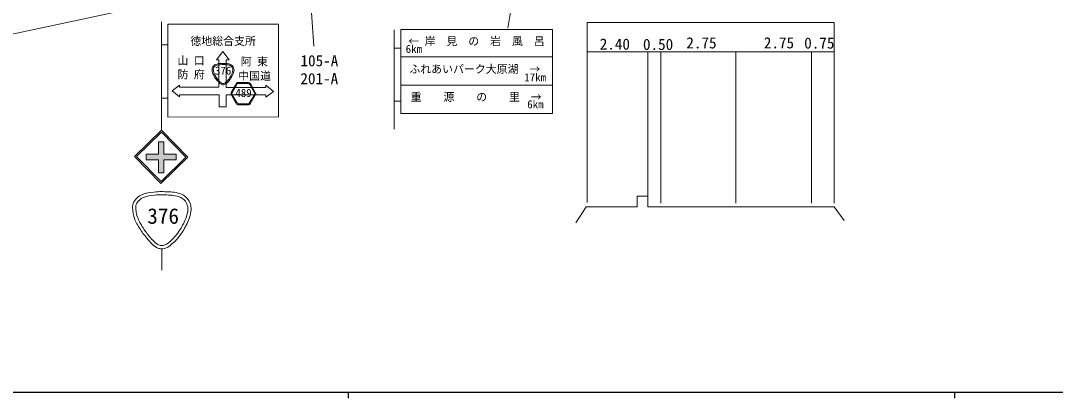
# Model space of a CAD drawing. Units: millimetres, scale not verified, with parts at other scales. Extents: x 40000 to 680000, y 20000 to 380000.
# Drawn here: x 213966 to 384625, y 204000 to 266202 of the extents above; entities that cross this region are included whole.
import ezdxf
from ezdxf.enums import TextEntityAlignment as Align

# ---------------------------------------------------------------- set-up
doc = ezdxf.new("R2010")
doc.units = ezdxf.units.MM
doc.header["$LTSCALE"] = 1000
for name, color, linetype, lineweight in [('M-BGD', 7, 'Continuous', 13), ('M-STR-HTXT', 7, 'Continuous', 13), ('M-STR-STRC', 7, 'Continuous', 13), ('M-TTL-BAND', 7, 'Continuous', 25)]:
    doc.layers.add(name, color=color, linetype=linetype, lineweight=lineweight)
doc.styles.add('ＭＳ ゴシック', font='')
doc.styles.get('ＭＳ ゴシック').set_extended_font_data('MS Gothic')

msp = doc.modelspace()

# ---------------------------------------------------------------- hatches: boundary and pattern name
at = {"layer": 'M-STR-STRC'}
msp.add_hatch(color=256, dxfattribs=at).paths.add_polyline_path([(236685, 246242), (237592, 246242), (237592, 244213), (239636, 244213), (239636, 243298), (237598, 243298), (237598, 241169), (236692, 241169), (236692, 243306), (234658, 243306), (234658, 244215), (236684, 244215)])

# ---------------------------------------------------------------- linework, layer by layer
at = {"layer": 'M-BGD'}
for p, q in [((307406, 236228), (307406, 265890)), ((307406, 265890), (348136, 265890)), ((348136, 265890), (348136, 236165)), ((307406, 261091), (348135, 261091)), ((317414, 261091), (317414, 236228)), ((319556, 261091), (319556, 236165)), ((331924, 261061), (331924, 236165)), ((344384, 261061), (344384, 236165)), ((307237, 235551), (305531, 232883)), ((349814, 233283), (348140, 235545))]:
    msp.add_line(p, q, dxfattribs=at)
msp.add_lwpolyline([(307237, 235551), (315639, 235551), (315639, 237282), (317415, 237282), (317415, 235551), (348140, 235551)], dxfattribs=at)
at = {"layer": 'M-STR-HTXT'}
msp.add_line((244219, 270761), (164449, 253718), dxfattribs=at)
at = {"layer": 'M-STR-STRC'}
for p, q in [((298984, 294189), (294328, 264979)), ((260420, 288496), (262324, 262015)), ((237178, 265995), (237166, 248232)), ((275564, 264698), (275566, 248315)), ((237224, 262240), (238240, 262240)), ((247284, 261155), (246257, 259753)), ((248326, 259766), (247284, 261155)), ((276696, 261689), (275569, 261689)), ((246257, 259753), (246671, 259753)), ((246671, 259753), (246672, 255236)), ((247873, 259765), (248326, 259766)), ((247873, 255223), (247873, 259753)), ((276696, 260264), (301662, 260264)), ((240158, 255560), (238935, 254659)), ((238935, 254659), (240176, 253675)), ((240158, 255236), (240158, 255560)), ((246672, 255236), (240158, 255236)), ((254392, 255213), (247873, 255223)), ((255661, 254558), (254391, 255566)), ((254391, 255566), (254392, 255213)), ((254391, 253627), (255661, 254558)), ((276696, 255597), (301662, 255597)), ((237224, 253434), (238247, 253434)), ((240176, 253675), (240177, 253986)), ((240177, 253986), (246680, 253986)), ((246680, 253986), (246678, 252018)), ((247871, 252018), (247874, 253987)), ((247874, 253987), (254391, 253986)), ((254391, 253986), (254391, 253627)), ((276696, 252971), (275567, 252971)), ((246678, 252018), (247871, 252018)), ((237180, 248188), (232732, 243811)), ((237177, 247849), (233072, 243808)), ((241217, 243743), (237177, 247849)), ((241557, 243741), (237180, 248188)), ((232732, 243811), (237109, 239364)), ((233072, 243808), (237112, 239703)), ((237109, 239364), (241557, 243741)), ((237112, 239703), (241217, 243743)), ((237237, 225100), (237237, 228638))]:
    msp.add_line(p, q, dxfattribs=at)
for points in [[(238240, 265626), (256476, 265648), (256481, 250374), (238248, 250302)], [(276696, 264740), (301664, 264740), (301664, 250939), (276696, 250939)], [(249767, 256013), (251507, 256018), (251688, 255980), (251783, 255894), (251911, 255728), (252720, 254273), (252739, 254192), (252720, 254063), (252668, 253954), (251804, 252489), (251726, 252397), (251590, 252354), (249779, 252340), (249664, 252375), (249579, 252468), (248659, 254058), (248660, 254354), (249548, 255880), (249629, 255951), (249696, 256003)], [(249684, 255788), (249770, 255840), (249865, 255849), (251572, 255840), (251682, 255759), (251753, 255688), (252533, 254313), (252581, 254218), (252581, 254099), (252547, 254009), (251677, 252592), (251620, 252525), (251496, 252506), (249827, 252506), (249765, 252539), (249615, 252756), (248800, 254118), (248795, 254261), (248828, 254342)], [(234658, 244215), (236684, 244215), (236684, 246242), (237592, 246242), (237592, 244213), (239636, 244213), (239636, 243298), (237598, 243298), (237598, 241169), (236692, 241169), (236692, 243306), (234658, 243306)]]:
    msp.add_lwpolyline(points, close=True, dxfattribs=at)
for points in [[(246851, 259154), (247209, 259193), (247414, 259182), (247773, 259164), (247948, 259155), (248049, 259153), (248220, 259114), (248404, 259072), (248513, 259051), (248676, 258955), (248806, 258879), (248875, 258820), (248963, 258698), (249066, 258554), (249110, 258455), (249142, 258281), (249173, 258109), (249153, 258007), (249122, 257835), (249084, 257626), (249039, 257513), (248953, 257319), (248811, 256997), (248710, 256824), (248507, 256536), (248357, 256323), (248264, 256205), (248071, 256030), (247895, 255872), (247793, 255774), (247575, 255683), (247513, 255658), (247473, 255657), (247406, 255653), (247298, 255648), (247231, 255637), (247129, 255673), (246956, 255734), (246881, 255820), (246742, 255941), (246600, 256065), (246535, 256152), (246415, 256298), (246223, 256532), (246114, 256663), (245959, 256923), (245798, 257192), (245706, 257347), (245612, 257646), (245561, 257807), (245549, 257904), (245542, 258073), (245537, 258217), (245525, 258304), (245572, 258440), (245627, 258598), (245690, 258679), (245810, 258797), (245918, 258903), (245997, 258948), (246137, 259005), (246401, 259112), (246568, 259123), (246851, 259154)], [(246892, 258960), (247230, 258996), (247423, 258983), (247763, 258965), (247925, 258957), (248018, 258955), (248176, 258920), (248336, 258883), (248431, 258865), (248573, 258781), (248675, 258721), (248729, 258675), (248798, 258579), (248881, 258464), (248916, 258385), (248942, 258245), (248968, 258101), (248951, 258015), (248925, 257871), (248890, 257680), (248850, 257577), (248771, 257400), (248635, 257092), (248539, 256926), (248345, 256651), (248204, 256452), (248118, 256342), (247937, 256178), (247781, 256038), (247691, 255951), (247497, 255871), (247460, 255855), (247436, 255855), (247396, 255853), (247318, 255849), (247271, 255841), (247197, 255867), (247052, 255918), (246989, 255990), (246873, 256091), (246740, 256207), (246680, 256287), (246568, 256424), (246384, 256649), (246279, 256775), (246130, 257025), (245978, 257278), (245891, 257425), (245803, 257706), (245758, 257848), (245748, 257933), (245742, 258081), (245737, 258195), (245728, 258265), (245765, 258373), (245808, 258496), (245858, 258560), (245952, 258652), (246038, 258737), (246101, 258773), (246213, 258818), (246464, 258920), (246622, 258931), (246892, 258960)], [(235935, 237982), (236890, 238085), (237435, 238056), (238394, 238008), (238861, 237985), (239128, 237979), (239584, 237876), (240074, 237765), (240367, 237708), (240800, 237453), (241147, 237248), (241333, 237092), (241567, 236765), (241842, 236382), (241958, 236119), (242043, 235655), (242126, 235197), (242073, 234923), (241990, 234465), (241889, 233909), (241769, 233607), (241541, 233090), (241160, 232231), (240892, 231768), (240351, 231001), (239949, 230433), (239703, 230119), (239187, 229653), (238720, 229230), (238448, 228968), (237865, 228727), (237701, 228659), (237594, 228657), (237416, 228648), (237126, 228633), (236949, 228604), (236675, 228701), (236213, 228863), (236013, 229093), (235644, 229415), (235264, 229746), (235091, 229976), (234772, 230366), (234261, 230990), (233969, 231341), (233555, 232032), (233126, 232750), (232880, 233165), (232630, 233963), (232495, 234392), (232463, 234650), (232445, 235100), (232429, 235483), (232398, 235716), (232524, 236078), (232671, 236500), (232839, 236717), (233159, 237030), (233447, 237312), (233657, 237433), (234031, 237585), (234735, 237871), (235180, 237900), (235935, 237982)], [(236043, 237464), (236946, 237561), (237461, 237527), (238368, 237480), (238799, 237457), (239045, 237453), (239467, 237357), (239894, 237261), (240149, 237211), (240527, 236989), (240798, 236829), (240944, 236706), (241127, 236450), (241349, 236142), (241442, 235931), (241510, 235558), (241580, 235174), (241535, 234944), (241466, 234560), (241373, 234053), (241264, 233777), (241055, 233305), (240692, 232484), (240435, 232041), (239917, 231307), (239542, 230776), (239313, 230483), (238830, 230048), (238416, 229673), (238175, 229441), (237658, 229227), (237559, 229186), (237495, 229185), (237388, 229179), (237181, 229169), (237053, 229148), (236857, 229217), (236470, 229353), (236303, 229546), (235994, 229815), (235639, 230124), (235479, 230338), (235181, 230702), (234690, 231301), (234408, 231639), (234011, 232305), (233606, 232980), (233375, 233371), (233139, 234122), (233021, 234499), (232992, 234726), (232976, 235121), (232964, 235425), (232939, 235611), (233039, 235899), (233154, 236229), (233286, 236399), (233536, 236644), (233767, 236870), (233934, 236966), (234233, 237088), (234902, 237359), (235325, 237388), (236043, 237464)]]:
    msp.add_open_spline(points, degree=3, knots=[0, 0, 0, 0, 1, 1, 1, 2, 2, 2, 3, 3, 3, 4, 4, 4, 5, 5, 5, 6, 6, 6, 7, 7, 7, 8, 8, 8, 9, 9, 9, 10, 10, 10, 11, 11, 11, 12, 12, 12, 13, 13, 13, 14, 14, 14, 15, 15, 15, 16, 16, 16, 17, 17, 17, 18, 18, 18, 19, 19, 19, 20, 20, 20, 21, 21, 21, 21], dxfattribs=at)
at = {"layer": 'M-TTL-BAND'}
for p, q in [((40000, 205000), (579000, 205000)), ((268000, 205000), (268000, 204000)), ((368000, 205000), (368000, 204000))]:
    msp.add_line(p, q, dxfattribs=at)

# ---------------------------------------------------------------- texts
at = {"layer": 'M-BGD', "style": 'ＭＳ ゴシック'}
for s, p in [('2.40', (309478, 260884)), ('0.50', (316609, 260840)), ('2.75', (323762, 261091)), ('2.75', (336550, 261091)), ('0.75', (343204, 261061))]:
    msp.add_text(s, height=1833, dxfattribs=at).set_placement(p, align=Align.BOTTOM_LEFT)
at = {"layer": 'M-STR-STRC', "style": 'ＭＳ ゴシック'}
for s, height, p in [('徳地総合支所', 1320, (241952, 261795)), ('← 岸\u3000見\u3000の\u3000岩\u3000風\u3000呂', 1320, (277901, 261771)), ('6km', 1320, (277468, 260502)), ('山 口', 1320, (239819, 258563)), ('阿 東', 1320, (250263, 258415)), ('105-A', 1833, (260117, 258144)), ('防 府', 1320, (239840, 256306)), ('376', 1320, (246004, 256920)), ('中国道', 1320, (249853, 256057)), ('ふれあいパーク大原湖  →', 1320, (278076, 257178)), ('201-A', 1833, (260102, 255195)), ('17km', 1320, (297024, 255811)), ('489', 1320, (249372, 253250)), ('重\u3000\u3000源\u3000\u3000の\u3000\u3000里\u3000→', 1320, (278300, 252584)), ('6km', 1320, (297520, 251381)), ('376', 2566, (234845, 231972))]:
    msp.add_text(s, height=height, dxfattribs=at).set_placement(p, align=Align.BOTTOM_LEFT)

doc.saveas('drawing.dxf')
